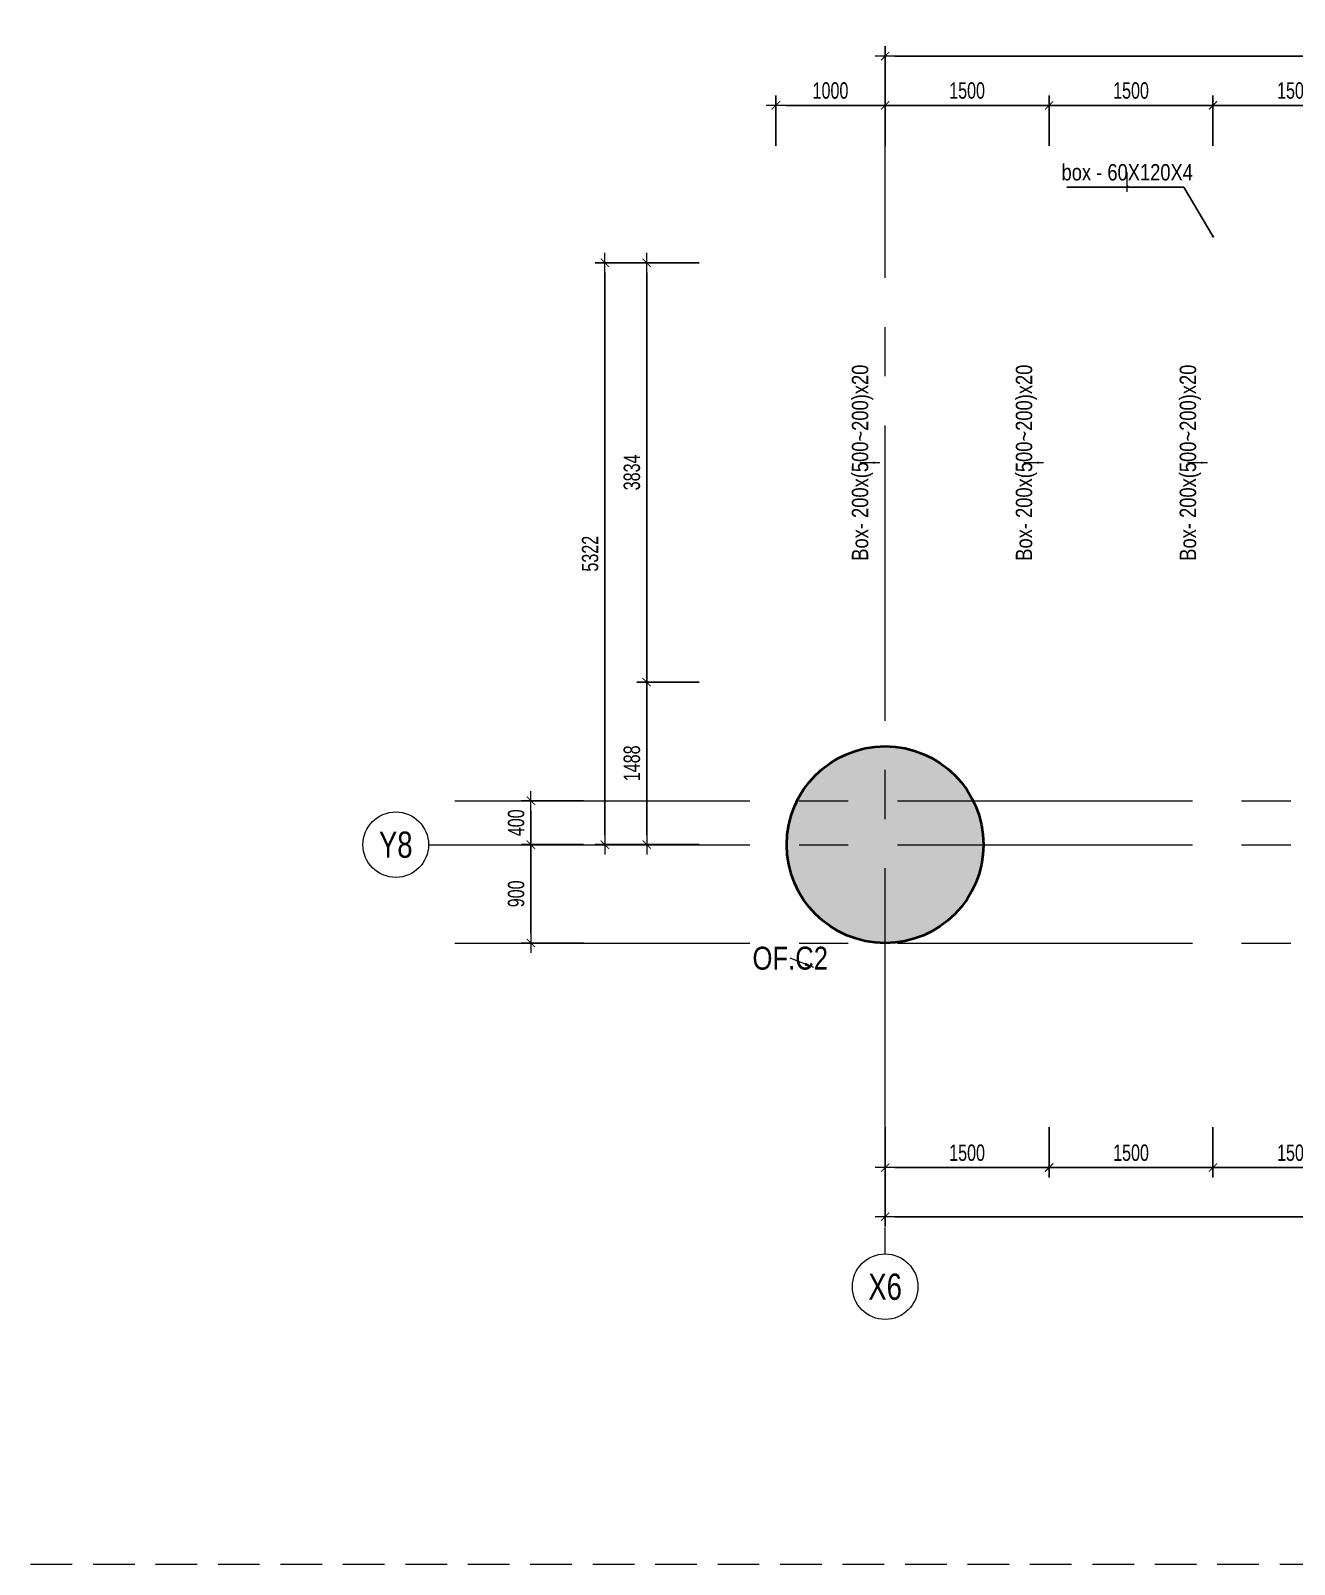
# Model space of a CAD drawing. Header units: millimetres. Extents: x -179076 to 305601, y -18667 to 40015.
# Drawn here: x 119071 to 130634, y 25987 to 40015 of the extents above; entities that cross this region are included whole.
import ezdxf
from ezdxf.enums import TextEntityAlignment as Align

# ---------------------------------------------------------------- set-up
doc = ezdxf.new("R2010")
doc.units = ezdxf.units.MM
doc.header["$LTSCALE"] = 60
doc.linetypes.add('HIDDEN2', pattern=[4.7625, 3.175, -1.5875])
doc.linetypes.add('POD_Grid F2$0$CENTER2', pattern=[1.125, 0.75, -0.125, 0.125, -0.125])
doc.layers.get('0').update_dxf_attribs({"lineweight": 20})
doc.layers.get('Defpoints').update_dxf_attribs({"color": 151, "lineweight": 9})
for name, color, linetype, lineweight in [('$0$NDC_S_VN TEXT', 7, 'Continuous', 20), ('NDC_S-BEAM-STEL', 30, 'HIDDEN2', 18), ('NDC_S_ANNO', 7, 'Continuous', 20), ('NDC_S_DIM', 1, 'Continuous', 15), ('NDC_S_HIDDEN', 8, 'HIDDEN2', 13), ('PD_2F_Col$0$NDC_S-COLUMN', 4, 'Continuous', 40), ('PD_2F_Col$0$NDC_S_HATCH COLUMN AND WALL', 251, 'Continuous', 13), ('POD_Grid F2$0$NDC_S_AXIS', 5, 'POD_Grid F2$0$CENTER2', 13), ('POD_Grid F2$0$NDC_S_SYMBOL', 1, 'Continuous', 15), ('POD_Grid F2$0$NDC_S_TEXT SYMBOL', 7, 'Continuous', 20)]:
    doc.layers.add(name, color=color, linetype=linetype, lineweight=lineweight)
doc.styles.add('ARIAL', font='arial.ttf', dxfattribs={"width": 0.8})
doc.styles.add('NDC_DIM', font='', dxfattribs={"width": 0.75})
doc.styles.add('POD_Grid F2$0$NDC_ANNO', font='', dxfattribs={"width": 0.8})
doc.styles.get('NDC_DIM').set_extended_font_data('Dotum')
doc.styles.get('POD_Grid F2$0$NDC_ANNO').set_extended_font_data('Dotum')
doc.dimstyles.new('NDC_dim_60', dxfattribs={"dimscale": 60, "dimtxt": 2.5, "dimasz": 1.5, "dimexe": 1.5, "dimexo": 2.5, "dimgap": 1, "dimtad": 1, "dimdec": 0, "dimzin": 0, "dimdsep": 46, "dimtxsty": 'NDC_DIM', "dimblk": 'DIMMARK', "dimcen": 0.09, "dimdle": 1.2, "dimclrd": 1, "dimclre": 1, "dimclrt": 3, "dimadec": 0, "dimazin": 0, "dimtfac": 1, "dimtdec": 0, "dimtix": 1, "dimtofl": 0, "dimtmove": 0, "dimatfit": 3, "dimfxl": 8, "dimfxlon": 1, "dimtolj": 1, "dimtzin": 0, "dimarcsym": 0})
doc.dimstyles.new('NDC_dim_iso', dxfattribs={"dimtxt": 2.5, "dimasz": 1, "dimexe": 1.5, "dimexo": 2.5, "dimgap": 1, "dimtad": 1, "dimdec": 0, "dimzin": 0, "dimdsep": 46, "dimtxsty": 'NDC_DIM', "dimblk": 'DIMMARK', "dimcen": 0.09, "dimdle": 1.2, "dimclrd": 1, "dimclre": 1, "dimclrt": 3, "dimadec": 0, "dimazin": 0, "dimtfac": 1, "dimtdec": 0, "dimtix": 1, "dimtofl": 0, "dimtmove": 0, "dimatfit": 3, "dimfxl": 8, "dimfxlon": 1, "dimtolj": 1, "dimtzin": 0, "dimarcsym": 0})

# ---------------------------------------------------------------- blocks, each defined once
blk = doc.blocks.new('PD_2F_Col$0$cottron')
at = {"layer": 'PD_2F_Col$0$NDC_S_HATCH COLUMN AND WALL'}
h = blk.add_hatch(color=256, dxfattribs=at)
h.dxf.hatch_style = 1
h.paths.add_polyline_path([(-0.5, 0, 1), (0.5, 0, 1)])
at = {"layer": 'PD_2F_Col$0$NDC_S-COLUMN', "ltscale": 0.005}
blk.add_circle((0, 0), 0.5, dxfattribs=at)
blk = doc.blocks.new('*U212')
at = {"layer": 'POD_Grid F2$0$NDC_S_SYMBOL'}
blk.add_line((0, 5), (0, 9), dxfattribs=at)
blk.add_circle((0, 0), 5, dxfattribs=at)
at = {"layer": 'POD_Grid F2$0$NDC_S_TEXT SYMBOL', "color": 7, "style": 'POD_Grid F2$0$NDC_ANNO', "width": 0.8}
blk.add_attdef('GRID', text='', height=4, dxfattribs=at).set_placement((0, 0), align=Align.MIDDLE)
blk = doc.blocks.new('*U213')
at = {"layer": 'POD_Grid F2$0$NDC_S_SYMBOL'}
blk.add_line((5, 0), (9, 0), dxfattribs=at)
blk.add_circle((0, 0), 5, dxfattribs=at)
at = {"layer": 'POD_Grid F2$0$NDC_S_TEXT SYMBOL', "color": 7, "style": 'POD_Grid F2$0$NDC_ANNO', "width": 0.8}
blk.add_attdef('GRID', text='', height=4, rotation=270, dxfattribs=at).set_placement((0, 0), align=Align.MIDDLE)
blk = doc.blocks.new('A$Cac1c5214')
at = {"layer": 'POD_Grid F2$0$NDC_S_AXIS', "ltscale": 60}
for p, q in [((150, -2766), (150, 6976)), ((-3788, 550), (18150, 550)), ((-3788, 150), (29380, 150)), ((-3788, -750), (29380, -750))]:
    blk.add_line(p, q, dxfattribs=at)
at = {"xscale": 1800, "yscale": 1800, "zscale": 1800}
blk.add_blockref('PD_2F_Col$0$cottron', (150, 150), dxfattribs=at)
at = {"layer": 'POD_Grid F2$0$NDC_S_AXIS'}
ref = blk.add_blockref('*U213', (-4328, 150), dxfattribs=dict(at, xscale=60, yscale=60, zscale=60))
ref.add_attrib('GRID', 'Y8', dxfattribs={"layer": 'POD_Grid F2$0$NDC_S_TEXT SYMBOL', "color": 7, "height": 240, "style": 'POD_Grid F2$0$NDC_ANNO', "width": 0.8}).set_placement((-4328, 150), align=Align.MIDDLE)
at = {"layer": 'POD_Grid F2$0$NDC_S_AXIS', "xscale": 60, "yscale": 60, "zscale": 60}
blk.add_blockref('*U212', (150, -3893), dxfattribs=at).add_auto_attribs({'GRID': 'X6'})
blk = doc.blocks.new('DIMMARK')
at = {"layer": 'NDC_S_DIM', "color": 1}
blk.add_line((-1.5, 0), (1, 0), dxfattribs=at)
at = {"layer": 'NDC_S_DIM', "color": 2, "const_width": 0.1}
blk.add_lwpolyline([(-0.42, -0.42), (0.42, 0.42)], dxfattribs=at)
blk = doc.blocks.new('*D219')
at = {"layer": 'Defpoints', "color": 0, "transparency": 16777216}
for p in [(124326, 37892), (125800, 37892), (125800, 32570)]:
    blk.add_point(p, dxfattribs=at)
at = {"layer": 'NDC_S_DIM', "color": 1, "lineweight": -2, "transparency": 16777216}
for p, q in [((124806, 37892), (124236, 37892)), ((124326, 32660), (124326, 37802)), ((124806, 32570), (124236, 32570))]:
    blk.add_line(p, q, dxfattribs=at)
at = {"layer": 'NDC_S_DIM', "color": 1, "lineweight": -2, "transparency": 16777216, "xscale": 90, "yscale": 90, "zscale": 90}
for p, rotation in [((124326, 37892), 90), ((124326, 32570), 270)]:
    blk.add_blockref('DIMMARK', p, dxfattribs=dict(at, rotation=rotation))
at = {"layer": 'NDC_S_DIM', "color": 3, "transparency": 16777216, "insert": (124191, 35231), "char_height": 150, "attachment_point": 5, "rotation": 90, "style": 'NDC_DIM'}
blk.add_mtext('\\A1;5322', dxfattribs=at)
blk = doc.blocks.new('*D220')
at = {"layer": 'Defpoints', "color": 0, "transparency": 16777216}
for p in [(124333, 32970), (123649, 32570), (124333, 32570)]:
    blk.add_point(p, dxfattribs=at)
at = {"layer": 'NDC_S_DIM', "color": 1, "lineweight": -2, "transparency": 16777216}
for p, q in [((124129, 32970), (123559, 32970)), ((123649, 32880), (123649, 32660)), ((124129, 32570), (123559, 32570))]:
    blk.add_line(p, q, dxfattribs=at)
at = {"layer": 'NDC_S_DIM', "color": 1, "lineweight": -2, "transparency": 16777216, "xscale": 90, "yscale": 90, "zscale": 90}
for p, rotation in [((123649, 32970), 90), ((123649, 32570), 270)]:
    blk.add_blockref('DIMMARK', p, dxfattribs=dict(at, rotation=rotation))
at = {"layer": 'NDC_S_DIM', "color": 3, "transparency": 16777216, "insert": (123514, 32770), "char_height": 150, "attachment_point": 5, "rotation": 90, "style": 'NDC_DIM'}
blk.add_mtext('\\A1;400', dxfattribs=at)
blk = doc.blocks.new('*D221')
at = {"layer": 'Defpoints', "color": 0, "transparency": 16777216}
for p in [(124333, 32570), (123649, 31670), (124296, 31670)]:
    blk.add_point(p, dxfattribs=at)
at = {"layer": 'NDC_S_DIM', "color": 1, "lineweight": -2, "transparency": 16777216}
for p, q in [((124129, 32570), (123559, 32570)), ((123649, 32480), (123649, 31760)), ((124129, 31670), (123559, 31670))]:
    blk.add_line(p, q, dxfattribs=at)
at = {"layer": 'NDC_S_DIM', "color": 1, "lineweight": -2, "transparency": 16777216, "xscale": 90, "yscale": 90, "zscale": 90}
for p, rotation in [((123649, 32570), 90), ((123649, 31670), 270)]:
    blk.add_blockref('DIMMARK', p, dxfattribs=dict(at, rotation=rotation))
at = {"layer": 'NDC_S_DIM', "color": 3, "transparency": 16777216, "insert": (123514, 32120), "char_height": 150, "attachment_point": 5, "rotation": 90, "style": 'NDC_DIM'}
blk.add_mtext('\\A1;900', dxfattribs=at)
blk = doc.blocks.new('*D222')
at = {"layer": 'Defpoints', "color": 0, "transparency": 16777216}
for p in [(124708, 34057), (125800, 34057), (125800, 32570)]:
    blk.add_point(p, dxfattribs=at)
at = {"layer": 'NDC_S_DIM', "color": 1, "lineweight": -2, "transparency": 16777216}
for p, q in [((125188, 34057), (124618, 34057)), ((124708, 32660), (124708, 33967)), ((125188, 32570), (124618, 32570))]:
    blk.add_line(p, q, dxfattribs=at)
at = {"layer": 'NDC_S_DIM', "color": 1, "lineweight": -2, "transparency": 16777216, "xscale": 90, "yscale": 90, "zscale": 90}
for p, rotation in [((124708, 34057), 90), ((124708, 32570), 270)]:
    blk.add_blockref('DIMMARK', p, dxfattribs=dict(at, rotation=rotation))
at = {"layer": 'NDC_S_DIM', "color": 3, "transparency": 16777216, "insert": (124573, 33314), "char_height": 150, "attachment_point": 5, "rotation": 90, "style": 'NDC_DIM'}
blk.add_mtext('\\A1;1488', dxfattribs=at)
blk = doc.blocks.new('*D223')
at = {"layer": 'Defpoints', "color": 0, "transparency": 16777216}
for p in [(124708, 37892), (125800, 37892), (125800, 34057)]:
    blk.add_point(p, dxfattribs=at)
at = {"layer": 'NDC_S_DIM', "color": 1, "lineweight": -2, "transparency": 16777216}
for p, q in [((125188, 37892), (124618, 37892)), ((124708, 34147), (124708, 37802)), ((125188, 34057), (124618, 34057))]:
    blk.add_line(p, q, dxfattribs=at)
at = {"layer": 'NDC_S_DIM', "color": 1, "lineweight": -2, "transparency": 16777216, "xscale": 90, "yscale": 90, "zscale": 90}
for p, rotation in [((124708, 37892), 90), ((124708, 34057), 270)]:
    blk.add_blockref('DIMMARK', p, dxfattribs=dict(at, rotation=rotation))
at = {"layer": 'NDC_S_DIM', "color": 3, "transparency": 16777216, "insert": (124573, 35975), "char_height": 150, "attachment_point": 5, "rotation": 90, "style": 'NDC_DIM'}
blk.add_mtext('\\A1;3834', dxfattribs=at)
blk = doc.blocks.new('*D424')
at = {"layer": 'Defpoints', "color": 0, "ltscale": 60, "transparency": 16777216}
for p in [(128390, 39332), (126890, 38811), (128390, 38811)]:
    blk.add_point(p, dxfattribs=at)
at = {"layer": 'NDC_S_DIM', "color": 1, "lineweight": -2, "ltscale": 60, "transparency": 16777216}
for p, q in [((126890, 38961), (126890, 39422)), ((128390, 38961), (128390, 39422)), ((126980, 39332), (128300, 39332))]:
    blk.add_line(p, q, dxfattribs=at)
at = {"layer": 'NDC_S_DIM', "color": 1, "lineweight": -2, "ltscale": 60, "transparency": 16777216, "xscale": 90, "yscale": 90, "zscale": 90, "rotation": 180}
blk.add_blockref('DIMMARK', (126890, 39332), dxfattribs=at)
at = {"layer": 'NDC_S_DIM', "color": 1, "lineweight": -2, "ltscale": 60, "transparency": 16777216, "xscale": 90, "yscale": 90, "zscale": 90}
blk.add_blockref('DIMMARK', (128390, 39332), dxfattribs=at)
at = {"layer": 'NDC_S_DIM', "color": 3, "ltscale": 60, "transparency": 16777216, "insert": (127640, 39467), "char_height": 150, "attachment_point": 5, "style": 'NDC_DIM'}
blk.add_mtext('\\A1;1500', dxfattribs=at)
blk = doc.blocks.new('*D425')
at = {"layer": 'Defpoints', "color": 0, "ltscale": 60, "transparency": 16777216}
for p in [(129890, 39332), (128390, 38811), (129890, 38811)]:
    blk.add_point(p, dxfattribs=at)
at = {"layer": 'NDC_S_DIM', "color": 1, "lineweight": -2, "ltscale": 60, "transparency": 16777216}
for p, q in [((128390, 38961), (128390, 39422)), ((129890, 38961), (129890, 39422)), ((128480, 39332), (129800, 39332))]:
    blk.add_line(p, q, dxfattribs=at)
at = {"layer": 'NDC_S_DIM', "color": 1, "lineweight": -2, "ltscale": 60, "transparency": 16777216, "xscale": 90, "yscale": 90, "zscale": 90, "rotation": 180}
blk.add_blockref('DIMMARK', (128390, 39332), dxfattribs=at)
at = {"layer": 'NDC_S_DIM', "color": 1, "lineweight": -2, "ltscale": 60, "transparency": 16777216, "xscale": 90, "yscale": 90, "zscale": 90}
blk.add_blockref('DIMMARK', (129890, 39332), dxfattribs=at)
at = {"layer": 'NDC_S_DIM', "color": 3, "ltscale": 60, "transparency": 16777216, "insert": (129140, 39467), "char_height": 150, "attachment_point": 5, "style": 'NDC_DIM'}
blk.add_mtext('\\A1;1500', dxfattribs=at)
blk = doc.blocks.new('*D426')
at = {"layer": 'Defpoints', "color": 0, "ltscale": 60, "transparency": 16777216}
for p in [(131390, 39332), (129890, 38811), (131390, 38811)]:
    blk.add_point(p, dxfattribs=at)
at = {"layer": 'NDC_S_DIM', "color": 1, "lineweight": -2, "ltscale": 60, "transparency": 16777216}
for p, q in [((129890, 38961), (129890, 39422)), ((131390, 38961), (131390, 39422)), ((129980, 39332), (131300, 39332))]:
    blk.add_line(p, q, dxfattribs=at)
at = {"layer": 'NDC_S_DIM', "color": 1, "lineweight": -2, "ltscale": 60, "transparency": 16777216, "xscale": 90, "yscale": 90, "zscale": 90, "rotation": 180}
blk.add_blockref('DIMMARK', (129890, 39332), dxfattribs=at)
at = {"layer": 'NDC_S_DIM', "color": 1, "lineweight": -2, "ltscale": 60, "transparency": 16777216, "xscale": 90, "yscale": 90, "zscale": 90}
blk.add_blockref('DIMMARK', (131390, 39332), dxfattribs=at)
at = {"layer": 'NDC_S_DIM', "color": 3, "ltscale": 60, "transparency": 16777216, "insert": (130640, 39467), "char_height": 150, "attachment_point": 5, "style": 'NDC_DIM'}
blk.add_mtext('\\A1;1500', dxfattribs=at)
blk = doc.blocks.new('*D442')
at = {"layer": 'Defpoints', "color": 0, "ltscale": 60, "transparency": 16777216}
for p in [(135890, 39782), (126890, 38811), (135890, 38811)]:
    blk.add_point(p, dxfattribs=at)
at = {"layer": 'NDC_S_DIM', "color": 1, "lineweight": -2, "ltscale": 60, "transparency": 16777216}
for p, q in [((126890, 39302), (126890, 39872)), ((135890, 39302), (135890, 39872)), ((126980, 39782), (135800, 39782))]:
    blk.add_line(p, q, dxfattribs=at)
at = {"layer": 'NDC_S_DIM', "color": 1, "lineweight": -2, "ltscale": 60, "transparency": 16777216, "xscale": 90, "yscale": 90, "zscale": 90, "rotation": 180}
blk.add_blockref('DIMMARK', (126890, 39782), dxfattribs=at)
at = {"layer": 'NDC_S_DIM', "color": 1, "lineweight": -2, "ltscale": 60, "transparency": 16777216, "xscale": 90, "yscale": 90, "zscale": 90}
blk.add_blockref('DIMMARK', (135890, 39782), dxfattribs=at)
at = {"layer": 'NDC_S_DIM', "color": 3, "ltscale": 60, "transparency": 16777216, "insert": (131390, 39917), "char_height": 150, "attachment_point": 5, "style": 'NDC_DIM'}
blk.add_mtext('\\A1;9000', dxfattribs=at)
blk = doc.blocks.new('*D447')
at = {"layer": 'Defpoints', "color": 0, "ltscale": 60, "transparency": 16777216}
for p in [(126890, 30137), (128390, 30137), (128390, 29616)]:
    blk.add_point(p, dxfattribs=at)
at = {"layer": 'NDC_S_DIM', "color": 1, "lineweight": -2, "ltscale": 60, "transparency": 16777216}
for p, q in [((126890, 29987), (126890, 29526)), ((128390, 29987), (128390, 29526)), ((126980, 29616), (128300, 29616))]:
    blk.add_line(p, q, dxfattribs=at)
at = {"layer": 'NDC_S_DIM', "color": 1, "lineweight": -2, "ltscale": 60, "transparency": 16777216, "xscale": 90, "yscale": 90, "zscale": 90, "rotation": 180}
blk.add_blockref('DIMMARK', (126890, 29616), dxfattribs=at)
at = {"layer": 'NDC_S_DIM', "color": 1, "lineweight": -2, "ltscale": 60, "transparency": 16777216, "xscale": 90, "yscale": 90, "zscale": 90}
blk.add_blockref('DIMMARK', (128390, 29616), dxfattribs=at)
at = {"layer": 'NDC_S_DIM', "color": 3, "ltscale": 60, "transparency": 16777216, "insert": (127640, 29751), "char_height": 150, "attachment_point": 5, "style": 'NDC_DIM'}
blk.add_mtext('\\A1;1500', dxfattribs=at)
blk = doc.blocks.new('*D448')
at = {"layer": 'Defpoints', "color": 0, "ltscale": 60, "transparency": 16777216}
for p in [(128390, 30137), (129890, 30137), (129890, 29616)]:
    blk.add_point(p, dxfattribs=at)
at = {"layer": 'NDC_S_DIM', "color": 1, "lineweight": -2, "ltscale": 60, "transparency": 16777216}
for p, q in [((128390, 29987), (128390, 29526)), ((129890, 29987), (129890, 29526)), ((128480, 29616), (129800, 29616))]:
    blk.add_line(p, q, dxfattribs=at)
at = {"layer": 'NDC_S_DIM', "color": 1, "lineweight": -2, "ltscale": 60, "transparency": 16777216, "xscale": 90, "yscale": 90, "zscale": 90, "rotation": 180}
blk.add_blockref('DIMMARK', (128390, 29616), dxfattribs=at)
at = {"layer": 'NDC_S_DIM', "color": 1, "lineweight": -2, "ltscale": 60, "transparency": 16777216, "xscale": 90, "yscale": 90, "zscale": 90}
blk.add_blockref('DIMMARK', (129890, 29616), dxfattribs=at)
at = {"layer": 'NDC_S_DIM', "color": 3, "ltscale": 60, "transparency": 16777216, "insert": (129140, 29751), "char_height": 150, "attachment_point": 5, "style": 'NDC_DIM'}
blk.add_mtext('\\A1;1500', dxfattribs=at)
blk = doc.blocks.new('*D449')
at = {"layer": 'Defpoints', "color": 0, "ltscale": 60, "transparency": 16777216}
for p in [(129890, 30137), (131390, 30137), (131390, 29616)]:
    blk.add_point(p, dxfattribs=at)
at = {"layer": 'NDC_S_DIM', "color": 1, "lineweight": -2, "ltscale": 60, "transparency": 16777216}
for p, q in [((129890, 29987), (129890, 29526)), ((131390, 29987), (131390, 29526)), ((129980, 29616), (131300, 29616))]:
    blk.add_line(p, q, dxfattribs=at)
at = {"layer": 'NDC_S_DIM', "color": 1, "lineweight": -2, "ltscale": 60, "transparency": 16777216, "xscale": 90, "yscale": 90, "zscale": 90, "rotation": 180}
blk.add_blockref('DIMMARK', (129890, 29616), dxfattribs=at)
at = {"layer": 'NDC_S_DIM', "color": 1, "lineweight": -2, "ltscale": 60, "transparency": 16777216, "xscale": 90, "yscale": 90, "zscale": 90}
blk.add_blockref('DIMMARK', (131390, 29616), dxfattribs=at)
at = {"layer": 'NDC_S_DIM', "color": 3, "ltscale": 60, "transparency": 16777216, "insert": (130640, 29751), "char_height": 150, "attachment_point": 5, "style": 'NDC_DIM'}
blk.add_mtext('\\A1;1500', dxfattribs=at)
blk = doc.blocks.new('*D465')
at = {"layer": 'Defpoints', "color": 0, "ltscale": 60, "transparency": 16777216}
for p in [(126890, 30137), (135890, 30137), (135890, 29166)]:
    blk.add_point(p, dxfattribs=at)
at = {"layer": 'NDC_S_DIM', "color": 1, "lineweight": -2, "ltscale": 60, "transparency": 16777216}
for p, q in [((126890, 29646), (126890, 29076)), ((135890, 29646), (135890, 29076)), ((126980, 29166), (135800, 29166))]:
    blk.add_line(p, q, dxfattribs=at)
at = {"layer": 'NDC_S_DIM', "color": 1, "lineweight": -2, "ltscale": 60, "transparency": 16777216, "xscale": 90, "yscale": 90, "zscale": 90, "rotation": 180}
blk.add_blockref('DIMMARK', (126890, 29166), dxfattribs=at)
at = {"layer": 'NDC_S_DIM', "color": 1, "lineweight": -2, "ltscale": 60, "transparency": 16777216, "xscale": 90, "yscale": 90, "zscale": 90}
blk.add_blockref('DIMMARK', (135890, 29166), dxfattribs=at)
at = {"layer": 'NDC_S_DIM', "color": 3, "ltscale": 60, "transparency": 16777216, "insert": (131390, 29301), "char_height": 150, "attachment_point": 5, "style": 'NDC_DIM'}
blk.add_mtext('\\A1;9000', dxfattribs=at)
blk = doc.blocks.new('*D652')
at = {"layer": 'Defpoints', "color": 0, "ltscale": 60, "transparency": 16777216}
for p in [(126890, 39332), (125890, 38811), (126890, 38811)]:
    blk.add_point(p, dxfattribs=at)
at = {"layer": 'NDC_S_DIM', "color": 1, "lineweight": -2, "ltscale": 60, "transparency": 16777216}
for p, q in [((125890, 38961), (125890, 39422)), ((126890, 38961), (126890, 39422)), ((125980, 39332), (126800, 39332))]:
    blk.add_line(p, q, dxfattribs=at)
at = {"layer": 'NDC_S_DIM', "color": 1, "lineweight": -2, "ltscale": 60, "transparency": 16777216, "xscale": 90, "yscale": 90, "zscale": 90, "rotation": 180}
blk.add_blockref('DIMMARK', (125890, 39332), dxfattribs=at)
at = {"layer": 'NDC_S_DIM', "color": 1, "lineweight": -2, "ltscale": 60, "transparency": 16777216, "xscale": 90, "yscale": 90, "zscale": 90}
blk.add_blockref('DIMMARK', (126890, 39332), dxfattribs=at)
at = {"layer": 'NDC_S_DIM', "color": 3, "ltscale": 60, "transparency": 16777216, "insert": (126390, 39467), "char_height": 150, "attachment_point": 5, "style": 'NDC_DIM'}
blk.add_mtext('\\A1;1000', dxfattribs=at)
blk = doc.blocks.new('*U215')
at = {"layer": 'NDC_S_ANNO', "ltscale": 0.8, "style": 'ARIAL', "width": 0.8}
blk.add_attdef('TEN', text='', height=2.5, dxfattribs=at).set_placement((-2.58, 1.03), align=Align.MIDDLE_CENTER)
at = {"layer": 'NDC_S_ANNO', "ltscale": 0.8, "style": 'ARIAL', "width": 0.8, "flags": 1}
blk.add_attdef('CHU_THICH', text='', height=2.5, dxfattribs=at).set_placement((0, 0), align=Align.MIDDLE_CENTER)
at = {"layer": 'Defpoints'}
blk.add_leader([(0, 0), (-2.58, 1.03)], dimstyle='NDC_dim_iso', override={"dimgap": 0.625, "dimtad": 0}, dxfattribs=at)
blk = doc.blocks.new('*U205')
at = {"layer": 'NDC_S_ANNO', "ltscale": 0.8, "style": 'ARIAL', "width": 0.8}
blk.add_attdef('TEN', text='', height=2.5, dxfattribs=at).set_placement((0, 3), align=Align.MIDDLE_CENTER)
at = {"layer": 'NDC_S_ANNO', "ltscale": 0.8, "style": 'ARIAL', "width": 0.8, "flags": 1}
blk.add_attdef('CHU_THICH', text='', height=2.5, dxfattribs=at).set_placement((0, 0), align=Align.MIDDLE_CENTER)
at = {"layer": 'Defpoints'}
blk.add_leader([(0, 0), (0, 3)], dimstyle='NDC_dim_iso', override={"dimgap": 0.625, "dimtad": 0}, dxfattribs=at)

msp = doc.modelspace()

# ---------------------------------------------------------------- linework, layer by layer
at = {"layer": 'NDC_S_HIDDEN', "ltscale": 2}
msp.add_line((119071.2, 25987.2), (162104.6, 25987.2), dxfattribs=at)

# ---------------------------------------------------------------- block references
at = {"layer": '$0$NDC_S_VN TEXT', "xscale": 60, "yscale": 60, "zscale": 60}
for p, rotation, values in [((129105.4, 38540.2), 359.9896835386017, {'TEN': 'box - 60X120X4'}), ((126840.3, 36063.7), 89.98968353860168, {'TEN': 'Box- 200x(500~200)x20'}), ((128340.3, 36063.7), 89.98968353860168, {'TEN': 'Box- 200x(500~200)x20'}), ((129840.3, 36063.7), 89.98968353860168, {'TEN': 'Box- 200x(500~200)x20'})]:
    msp.add_blockref('*U205', p, dxfattribs=dict(at, rotation=rotation)).add_auto_attribs(values)
at = {"layer": '$0$NDC_S_VN TEXT', "xscale": 84, "yscale": 84, "zscale": 84}
msp.add_blockref('*U215', (126238.4, 31445), dxfattribs=at).add_auto_attribs({'TEN': 'OF.C2'})
at = {"layer": 'NDC_S-BEAM-STEL'}
msp.add_blockref('A$Cac1c5214', (126740, 32419.7), dxfattribs=at)

# ---------------------------------------------------------------- dimensions: what is measured, and where the dimension line sits
at = {"layer": 'NDC_S_DIM', "ltscale": 60}
for base, p1, p2, picture, middle in [((135890, 39781.7), (126890, 38810.6), (135890, 38810.6), '*D442', (131390, 39916.8)), ((126890, 39331.7), (125890, 38810.6), (126890, 38810.6), '*D652', (126390, 39466.8)), ((128390, 39331.7), (126890, 38810.6), (128390, 38810.6), '*D424', (127640, 39466.8)), ((128390, 29615.8), (126890, 30136.9), (128390, 30136.9), '*D447', (127640, 29750.9)), ((135890, 29165.8), (126890, 30136.9), (135890, 30136.9), '*D465', (131390, 29300.9))]:
    dim = msp.add_linear_dim(base=base, p1=p1, p2=p2, dimstyle='NDC_dim_60', dxfattribs=at)
    dim.commit()
    dim.dimension.update_dxf_attribs({"geometry": picture, "text_midpoint": middle})
for base, p1, p2, picture, middle in [((129890, 39331.7), (128390, 38810.6), (129890, 38810.6), '*D425', (129140, 39466.8)), ((131390, 39331.7), (129890, 38810.6), (131390, 38810.6), '*D426', (130640, 39466.8)), ((129890, 29615.8), (128390, 30136.9), (129890, 30136.9), '*D448', (129140, 29750.9)), ((131390, 29615.8), (129890, 30136.9), (131390, 30136.9), '*D449', (130640, 29750.9))]:
    dim = msp.add_linear_dim(base=base, p1=p1, p2=p2, dimstyle='NDC_dim_60', override={"dimtmove": 1}, dxfattribs=at)
    dim.commit()
    dim.dimension.update_dxf_attribs({"geometry": picture, "text_midpoint": middle})
at = {"layer": 'NDC_S_DIM'}
for base, p1, p2, picture, middle in [((124326, 37891.7), (125800, 32569.7), (125800, 37891.7), '*D219', (124190.8, 35230.7)), ((124708.2, 34057.4), (125800, 32569.7), (125800, 34057.4), '*D222', (124573.1, 33313.5)), ((123649.2, 32569.7), (124332.5, 32969.7), (124332.5, 32569.7), '*D220', (123514.1, 32769.7))]:
    dim = msp.add_linear_dim(base=base, p1=p1, p2=p2, angle=90, dimstyle='NDC_dim_60', dxfattribs=at)
    dim.commit()
    dim.dimension.update_dxf_attribs({"geometry": picture, "text_midpoint": middle})
for base, p1, p2, picture, middle in [((124708.2, 37891.7), (125800, 34057.4), (125800, 37891.7), '*D223', (124573.1, 35974.5)), ((123649.2, 31669.7), (124332.5, 32569.7), (124295.7, 31669.7), '*D221', (123514.1, 32119.7))]:
    dim = msp.add_linear_dim(base=base, p1=p1, p2=p2, angle=90, dimstyle='NDC_dim_60', override={"dimtmove": 1}, dxfattribs=at)
    dim.commit()
    dim.dimension.update_dxf_attribs({"geometry": picture, "text_midpoint": middle})

# ---------------------------------------------------------------- leaders
at = {"layer": 'NDC_S_DIM', "ltscale": 60}
msp.add_leader([(129890, 38134.3), (129623.6, 38583.7), (128552.7, 38583.7)], dimstyle='NDC_dim_60', override={"dimgap": 1, "dimtad": 0, "dimldrblk": 'DotSmall'}, dxfattribs=at)

doc.saveas('drawing.dxf')
